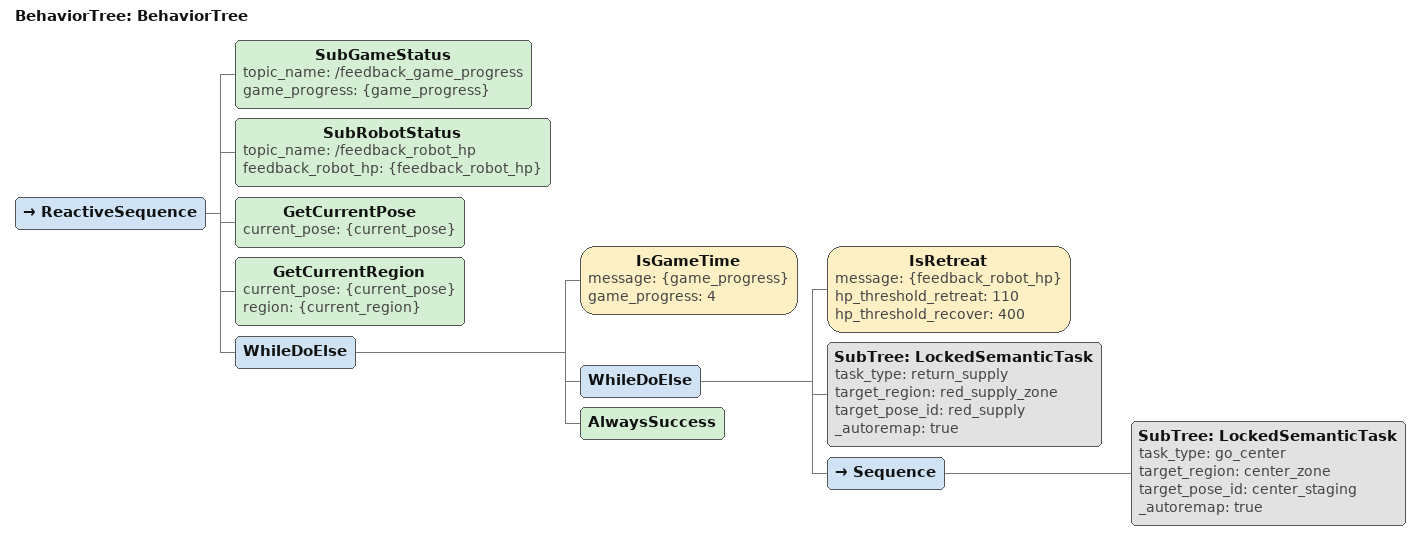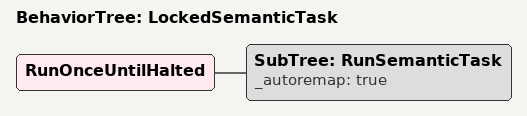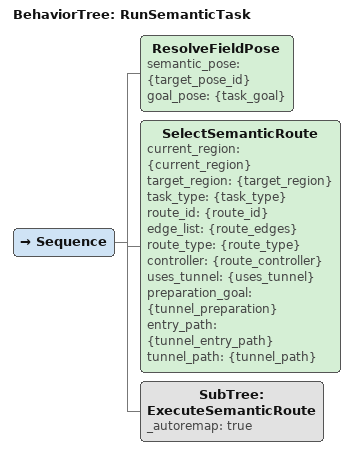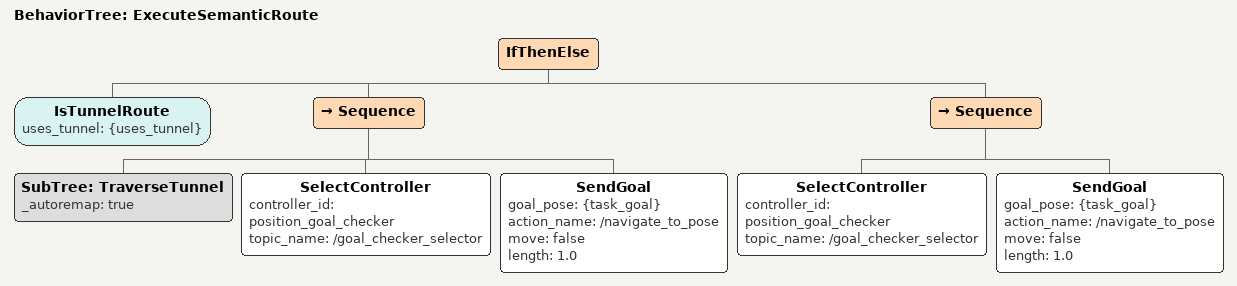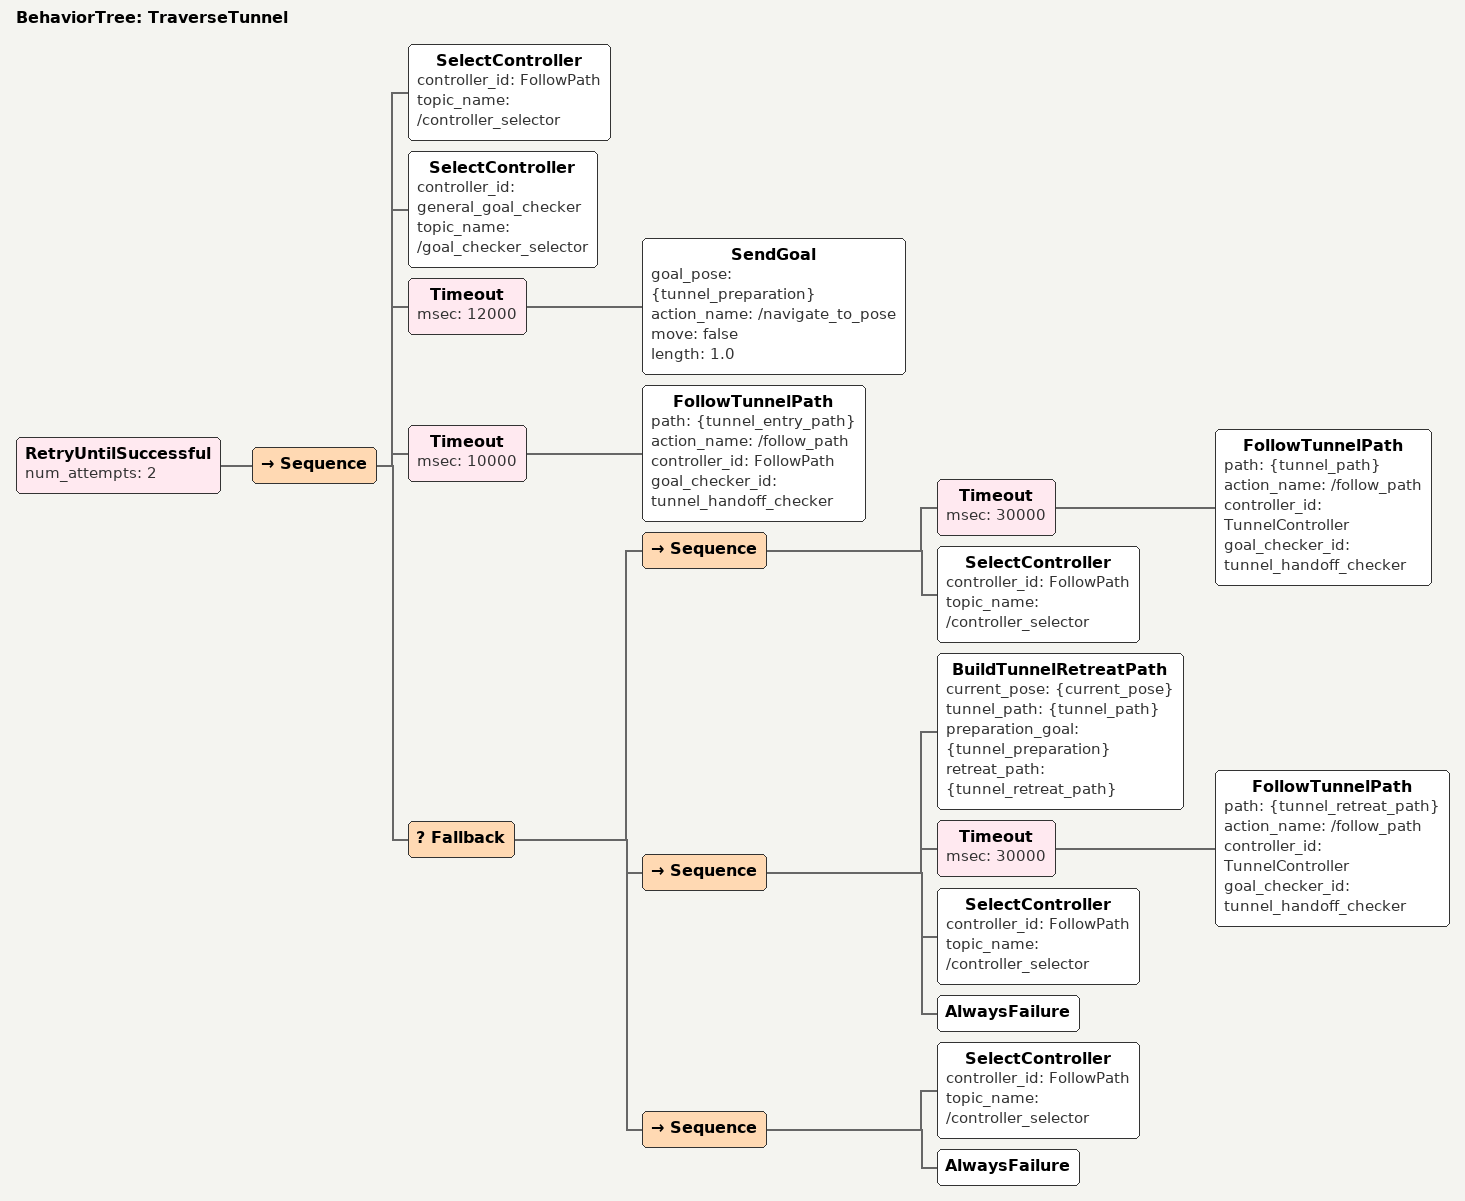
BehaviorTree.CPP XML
<?xml version="1.0" encoding="UTF-8"?>
<root BTCPP_format="4" main_tree_to_execute="BehaviorTree">
  <!-- Coordinates live in RMUL2027_semantic_map.yaml. -->
  <BehaviorTree ID="BehaviorTree">
    <ReactiveSequence>
      <SubGameStatus topic_name="/feedback_game_progress" game_progress="{game_progress}"/>
      <SubRobotStatus topic_name="/feedback_robot_hp" feedback_robot_hp="{feedback_robot_hp}"/>
      <GetCurrentPose current_pose="{current_pose}"/>
      <GetCurrentRegion current_pose="{current_pose}" region="{current_region}"/>
      <WhileDoElse>
        <IsGameTime message="{game_progress}" game_progress="4"/>
        <WhileDoElse>
          <IsRetreat message="{feedback_robot_hp}" hp_threshold_retreat="110" hp_threshold_recover="400"/>
          <SubTree ID="LockedSemanticTask" task_type="return_supply"
                   target_region="red_supply_zone" target_pose_id="red_supply" _autoremap="true"/>
          <Sequence>
            <SubTree ID="LockedSemanticTask" task_type="go_center"
                     target_region="center_zone" target_pose_id="center_staging" _autoremap="true"/>
          </Sequence>
        </WhileDoElse>
        <AlwaysSuccess/>
      </WhileDoElse>
    </ReactiveSequence>
  </BehaviorTree>

  <BehaviorTree ID="LockedSemanticTask">
    <RunOnceUntilHalted>
      <SubTree ID="RunSemanticTask" _autoremap="true"/>
    </RunOnceUntilHalted>
  </BehaviorTree>

  <BehaviorTree ID="RunSemanticTask">
    <Sequence>
      <ResolveFieldPose semantic_pose="{target_pose_id}" goal_pose="{task_goal}"/>
      <SelectSemanticRoute current_region="{current_region}" target_region="{target_region}"
                           task_type="{task_type}" route_id="{route_id}"
                           edge_list="{route_edges}" route_type="{route_type}"
                           controller="{route_controller}"
                           uses_tunnel="{uses_tunnel}" preparation_goal="{tunnel_preparation}"
                           entry_path="{tunnel_entry_path}" tunnel_path="{tunnel_path}"/>
      <SubTree ID="ExecuteSemanticRoute" _autoremap="true"/>
    </Sequence>
  </BehaviorTree>

  <BehaviorTree ID="ExecuteSemanticRoute">
    <IfThenElse>
      <IsTunnelRoute uses_tunnel="{uses_tunnel}"/>
      <Sequence>
        <SubTree ID="TraverseTunnel" _autoremap="true"/>
        <!-- Only the post-tunnel normal edge uses the global planner. -->
        <SelectController controller_id="position_goal_checker" topic_name="/goal_checker_selector"/>
        <SendGoal goal_pose="{task_goal}" action_name="/navigate_to_pose" move="false" length="1.0"/>
      </Sequence>
      <Sequence>
        <SelectController controller_id="position_goal_checker" topic_name="/goal_checker_selector"/>
        <SendGoal goal_pose="{task_goal}" action_name="/navigate_to_pose" move="false" length="1.0"/>
      </Sequence>
    </IfThenElse>
  </BehaviorTree>

  <BehaviorTree ID="TraverseTunnel">
    <RetryUntilSuccessful num_attempts="2">
      <Sequence>
        <SelectController controller_id="FollowPath" topic_name="/controller_selector"/>
        <!-- Preparation remains the only NavigateToPose goal that requires
             heading alignment before entering the narrow approach. -->
        <SelectController controller_id="general_goal_checker" topic_name="/goal_checker_selector"/>
        <Timeout msec="12000">
          <SendGoal goal_pose="{tunnel_preparation}" action_name="/navigate_to_pose" move="false" length="1.0"/>
        </Timeout>
        <Timeout msec="10000">
          <FollowTunnelPath path="{tunnel_entry_path}" action_name="/follow_path"
                            controller_id="FollowPath" goal_checker_id="tunnel_handoff_checker"/>
        </Timeout>
        <!-- From here traversal is committed: no global planner and no Spin. -->
        <Fallback>
          <Sequence>
            <Timeout msec="30000">
              <FollowTunnelPath path="{tunnel_path}" action_name="/follow_path"
                                controller_id="TunnelController" goal_checker_id="tunnel_handoff_checker"/>
            </Timeout>
            <SelectController controller_id="FollowPath" topic_name="/controller_selector"/>
          </Sequence>
          <Sequence>
            <!-- Use the one root CurrentPose snapshot; do not create another
                 TF listener inside the recovery branch. -->
            <BuildTunnelRetreatPath current_pose="{current_pose}" tunnel_path="{tunnel_path}"
                                    preparation_goal="{tunnel_preparation}"
                                    retreat_path="{tunnel_retreat_path}"/>
            <Timeout msec="30000">
              <FollowTunnelPath path="{tunnel_retreat_path}" action_name="/follow_path"
                                controller_id="TunnelController" goal_checker_id="tunnel_handoff_checker"/>
            </Timeout>
            <SelectController controller_id="FollowPath" topic_name="/controller_selector"/>
            <AlwaysFailure/>
          </Sequence>
          <Sequence>
            <SelectController controller_id="FollowPath" topic_name="/controller_selector"/>
            <AlwaysFailure/>
          </Sequence>
        </Fallback>
      </Sequence>
    </RetryUntilSuccessful>
  </BehaviorTree>
</root>
